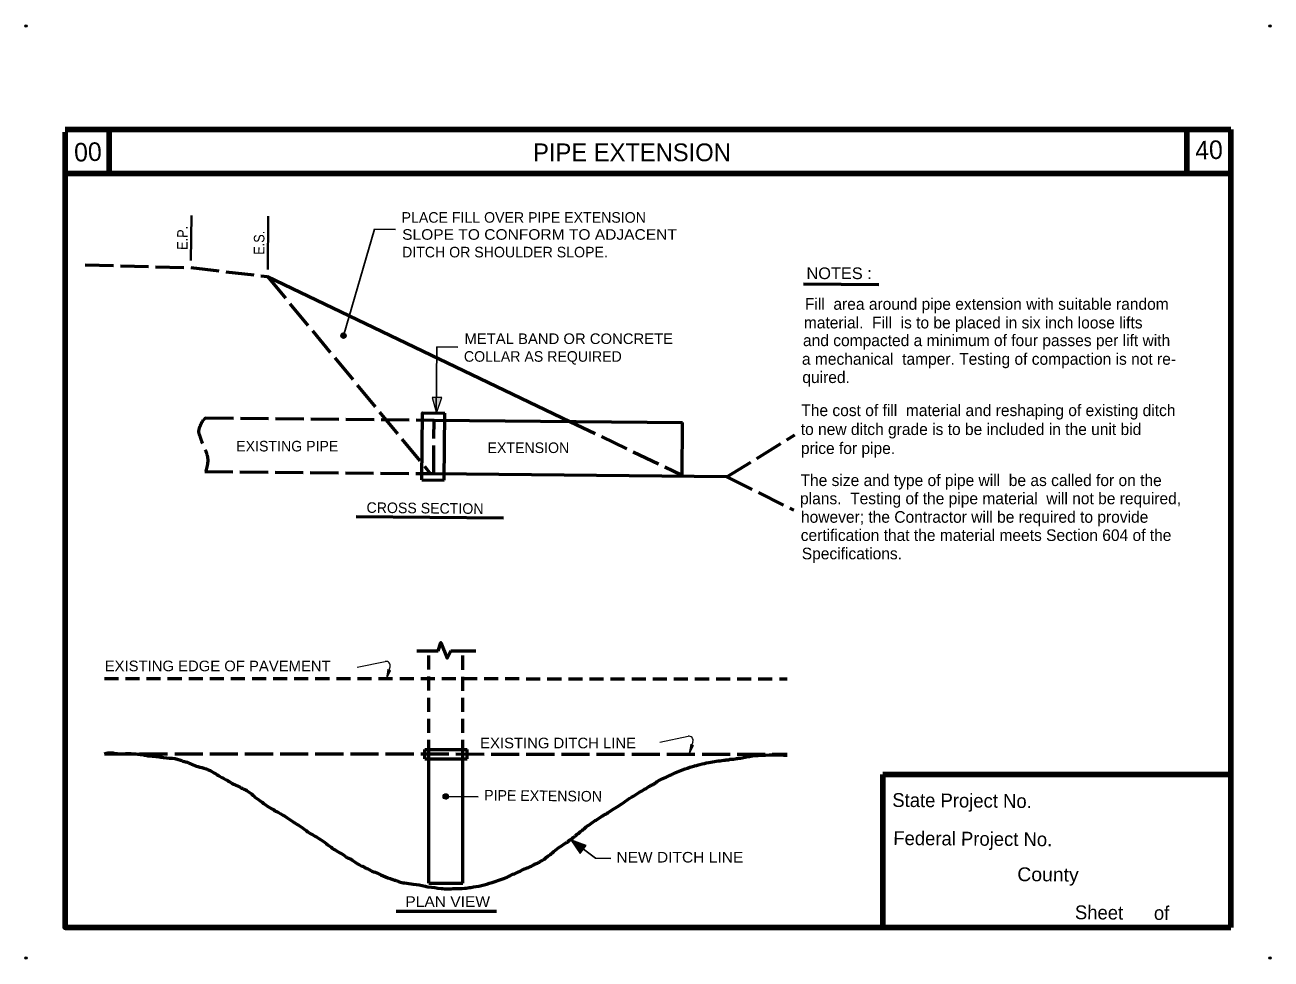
# Model space of a CAD drawing. Extents: x -8731 to 5746, y -62836 to -56618.
# Drawn here: x 4151 to 5746, y -62836 to -61640 of the extents above; entities that cross this region are included whole.
import ezdxf
from ezdxf.enums import TextEntityAlignment as Align

# ---------------------------------------------------------------- set-up
doc = ezdxf.new("R2010")
doc.units = 0
doc.header["$LTSCALE"] = 6
doc.header["$PDMODE"] = 32
doc.header["$PDSIZE"] = 3
doc.linetypes.add('LONG_DASHED', pattern=[7.5, 6, -1.5])
doc.linetypes.add('MEDIUM_DASHED', pattern=[4.5, 3, -1.5])
doc.layers.add('1', color=7, linetype='Continuous', lineweight=13)
doc.layers.add('3', color=7, linetype='Continuous', lineweight=53)

msp = doc.modelspace()

# ---------------------------------------------------------------- hatches: boundary and pattern name
at = {"layer": '1'}
for points in [[(4678.14, -62136.9), (4685.04, -62116.9), (4672.54, -62116.9)], [(4850.28, -62683), (4862.14, -62700.52), (4869.64, -62690.52)]]:
    msp.add_hatch(color=256, dxfattribs=at).paths.add_polyline_path(points)

# ---------------------------------------------------------------- linework, layer by layer
at = {"layer": '1', "lineweight": 100}
for p, q in [((5694.98, -61773.8), (4202.74, -61773.8)), ((4258.98, -61777.3), (4258.98, -61830.06)), ((5638.72, -61773.8), (5638.72, -61830.06)), ((5694.98, -61773.8), (5694.98, -62795.24)), ((5694.98, -61830.06), (4202.74, -61830.06)), ((5249.26, -62599.56), (5694.98, -62599.56)), ((5249.26, -62599.56), (5249.26, -62795.24)), ((5694.98, -62795.24), (5054.82, -62795.24))]:
    msp.add_line(p, q, dxfattribs=at)
at = {"layer": '1'}
for p, q in [((4555.76, -62037.72), (4559.12, -62034.36)), ((4555.76, -62037.28), (4558.68, -62034.36)), ((4555.76, -62038.16), (4559.4, -62034.36)), ((4555.76, -62038.44), (4559.84, -62034.36)), ((4555.76, -62038.88), (4560.28, -62034.52)), ((4555.9, -62036.7), (4557.94, -62034.52)), ((4556.06, -62039.04), (4560.42, -62034.66)), ((4556.2, -62039.46), (4560.72, -62034.8)), ((4556.34, -62039.76), (4561.14, -62034.96)), ((4556.5, -62040.04), (4561.3, -62035.24)), ((4556.64, -62040.34), (4561.58, -62035.4)), ((4557.08, -62040.48), (4561.88, -62035.68)), ((4557.22, -62040.78), (4562.02, -62035.82)), ((4557.5, -62040.92), (4562.18, -62036.26)), ((4557.94, -62040.92), (4562.46, -62036.56)), ((4558.38, -62041.06), (4562.46, -62036.84)), ((4558.68, -62041.2), (4562.46, -62037.28)), ((4558.98, -62041.2), (4562.6, -62037.56)), ((4559.4, -62041.2), (4562.46, -62038.16)), ((4559.84, -62041.2), (4562.46, -62038.6)), ((4560.28, -62041.06), (4562.46, -62039.04)), ((4576.42, -62462.14), (4612.5, -62454.86)), ((4614.1, -62477.12), (4618.92, -62461.7)), ((4616, -62465.2), (4614.1, -62477.12)), ((4616, -62465.34), (4614.1, -62476.98)), ((4614.1, -62477.12), (4619.34, -62466.5)), ((4614.1, -62476.98), (4619.34, -62466.5)), ((4616, -62465.34), (4614.26, -62476.68)), ((4616, -62465.64), (4614.26, -62476.26)), ((4614.26, -62476.68), (4619.34, -62466.64)), ((4614.26, -62476.26), (4619.06, -62466.64)), ((4616, -62465.64), (4614.54, -62476.12)), ((4616, -62465.64), (4614.54, -62476.12)), ((4616, -62465.78), (4614.54, -62475.68)), ((4616, -62465.78), (4614.54, -62475.82)), ((4614.54, -62476.12), (4619.06, -62466.64)), ((4614.54, -62475.82), (4619.06, -62466.94)), ((4614.54, -62475.68), (4618.92, -62466.94)), ((4616, -62466.08), (4614.7, -62475.24)), ((4616.3, -62466.08), (4614.7, -62474.94)), ((4614.7, -62475.24), (4618.92, -62466.94)), ((4614.7, -62474.94), (4618.62, -62466.94)), ((4616.3, -62466.22), (4614.98, -62474.8)), ((4616.3, -62466.22), (4614.98, -62474.36)), ((4616.3, -62466.5), (4614.98, -62474.08)), ((4614.98, -62474.8), (4618.62, -62467.08)), ((4614.98, -62474.36), (4618.62, -62467.08)), ((4614.98, -62474.08), (4618.48, -62467.08)), ((4616.3, -62466.5), (4615.14, -62473.92)), ((4616.3, -62466.64), (4615.14, -62473.64)), ((4616.3, -62466.64), (4615.14, -62473.2)), ((4615.14, -62473.92), (4618.48, -62467.38)), ((4615.14, -62473.64), (4618.18, -62467.38)), ((4615.14, -62473.2), (4618.18, -62467.38)), ((4616.3, -62466.94), (4615.42, -62473.06)), ((4616.44, -62466.94), (4615.42, -62472.62)), ((4616.3, -62466.94), (4615.42, -62472.62)), ((4615.42, -62473.06), (4618.18, -62467.52)), ((4615.42, -62472.62), (4618.04, -62467.52)), ((4616.44, -62467.08), (4615.58, -62472.32)), ((4616.44, -62467.08), (4615.58, -62472.18)), ((4616.44, -62467.38), (4615.58, -62471.88)), ((4615.58, -62472.32), (4618.04, -62467.52)), ((4615.58, -62472.18), (4617.74, -62467.52)), ((4615.58, -62471.88), (4617.74, -62467.82)), ((4616.44, -62467.38), (4615.86, -62471.74)), ((4616.44, -62467.52), (4615.86, -62471.32)), ((4615.86, -62471.74), (4617.74, -62467.82)), ((4615.86, -62471.32), (4617.6, -62467.82)), ((4616.74, -62468.4), (4616, -62465.2)), ((4616.44, -62467.52), (4616, -62471.02)), ((4616.44, -62467.82), (4616, -62470.88)), ((4616.44, -62467.82), (4616, -62470.44)), ((4616, -62471.02), (4617.6, -62467.96)), ((4616, -62470.88), (4617.32, -62467.96)), ((4616, -62470.44), (4617.32, -62467.96)), ((4616.74, -62467.82), (4616.3, -62470.14)), ((4616.3, -62470.14), (4617.32, -62467.96)), ((4616.74, -62467.96), (4616.3, -62470)), ((4616.3, -62470), (4617.18, -62468.24)), ((4616.74, -62467.96), (4616.44, -62469.72)), ((4616.44, -62469.72), (4617.18, -62468.24)), ((4616.44, -62469.28), (4616.88, -62468.24)), ((4616.74, -62468.24), (4616.44, -62469.28)), ((4616.44, -62469.12), (4616.88, -62468.4)), ((4619.34, -62466.5), (4616.74, -62468.4)), ((4616.74, -62468.84), (4616.88, -62468.4)), ((4616.74, -62468.4), (4616.74, -62468.84)), ((4616.74, -62468.4), (4616.74, -62468.84)), ((4964.04, -62557.88), (5000.12, -62550.6)), ((5001.72, -62572.86), (5006.52, -62557.44)), ((5003.62, -62560.94), (5001.72, -62572.86)), ((5003.62, -62561.08), (5001.72, -62572.72)), ((5001.72, -62572.86), (5006.96, -62562.24)), ((5001.72, -62572.72), (5006.96, -62562.24)), ((5003.62, -62561.08), (5001.86, -62572.44)), ((5003.62, -62561.36), (5001.86, -62572)), ((5001.86, -62572.44), (5006.96, -62562.4)), ((5001.86, -62572), (5006.66, -62562.4)), ((5003.62, -62561.36), (5002.16, -62571.84)), ((5003.62, -62561.36), (5002.16, -62571.84)), ((5003.62, -62561.52), (5002.16, -62571.4)), ((5003.62, -62561.52), (5002.16, -62571.56)), ((5002.16, -62571.84), (5006.66, -62562.4)), ((5002.16, -62571.56), (5006.66, -62562.68)), ((5002.16, -62571.4), (5006.52, -62562.68)), ((5003.62, -62561.8), (5002.3, -62570.98)), ((5003.9, -62561.8), (5002.3, -62570.68)), ((5002.3, -62570.98), (5006.52, -62562.68)), ((5002.3, -62570.68), (5006.24, -62562.68)), ((5003.9, -62561.96), (5002.6, -62570.54)), ((5003.9, -62561.96), (5002.6, -62570.1)), ((5003.9, -62562.24), (5002.6, -62569.8)), ((5002.6, -62570.54), (5006.24, -62562.84)), ((5002.6, -62570.1), (5006.24, -62562.84)), ((5002.6, -62569.8), (5006.1, -62562.84)), ((5003.9, -62562.24), (5002.74, -62569.66)), ((5003.9, -62562.4), (5002.74, -62569.38)), ((5003.9, -62562.4), (5002.74, -62568.94)), ((5002.74, -62569.66), (5006.1, -62563.12)), ((5002.74, -62569.38), (5005.8, -62563.12)), ((5002.74, -62568.94), (5005.8, -62563.12)), ((5003.9, -62562.68), (5003.04, -62568.8)), ((5004.06, -62562.68), (5003.04, -62568.36)), ((5003.9, -62562.68), (5003.04, -62568.36)), ((5003.04, -62568.8), (5005.8, -62563.26)), ((5003.04, -62568.36), (5005.66, -62563.26)), ((5004.06, -62562.84), (5003.18, -62568.06)), ((5004.06, -62562.84), (5003.18, -62567.92)), ((5004.06, -62563.12), (5003.18, -62567.64)), ((5003.18, -62568.06), (5005.66, -62563.26)), ((5003.18, -62567.92), (5005.36, -62563.26)), ((5003.18, -62567.64), (5005.36, -62563.56)), ((5004.06, -62563.12), (5003.46, -62567.48)), ((5004.06, -62563.26), (5003.46, -62567.04)), ((5003.46, -62567.48), (5005.36, -62563.56)), ((5003.46, -62567.04), (5005.22, -62563.56)), ((5004.34, -62564.14), (5003.62, -62560.94)), ((5004.06, -62563.26), (5003.62, -62566.76)), ((5004.06, -62563.56), (5003.62, -62566.6)), ((5004.06, -62563.56), (5003.62, -62566.18)), ((5003.62, -62566.76), (5005.22, -62563.7)), ((5003.62, -62566.6), (5004.92, -62563.7)), ((5003.62, -62566.18), (5004.92, -62563.7)), ((5004.34, -62563.56), (5003.9, -62565.88)), ((5003.9, -62565.88), (5004.92, -62563.7)), ((5004.34, -62563.7), (5003.9, -62565.74)), ((5003.9, -62565.74), (5004.78, -62564)), ((5004.34, -62563.7), (5004.06, -62565.44)), ((5004.06, -62565.44), (5004.78, -62564)), ((5004.06, -62565), (5004.5, -62564)), ((5004.34, -62564), (5004.06, -62565)), ((5004.06, -62564.86), (5004.5, -62564.14)), ((5006.96, -62562.24), (5004.34, -62564.14)), ((5004.34, -62564.58), (5004.5, -62564.14)), ((5004.34, -62564.14), (5004.34, -62564.58)), ((5004.34, -62564.14), (5004.34, -62564.58)), ((4686.58, -62627.44), (4689.92, -62624.08)), ((4686.58, -62627), (4689.48, -62624.08)), ((4686.58, -62627.86), (4690.22, -62624.08)), ((4686.58, -62628.16), (4690.64, -62624.08)), ((4686.58, -62628.6), (4691.08, -62624.24)), ((4686.72, -62626.4), (4688.76, -62624.24)), ((4686.86, -62628.74), (4691.22, -62624.38)), ((4687.02, -62629.18), (4691.52, -62624.52)), ((4687.16, -62629.46), (4691.96, -62624.66)), ((4687.3, -62629.76), (4692.1, -62624.96)), ((4687.44, -62630.04), (4692.38, -62625.1)), ((4687.88, -62630.2), (4692.68, -62625.4)), ((4688.02, -62630.48), (4692.82, -62625.54)), ((4688.32, -62630.64), (4692.98, -62625.98)), ((4688.76, -62630.64), (4693.26, -62626.26)), ((4689.18, -62630.78), (4693.26, -62626.56)), ((4689.48, -62630.92), (4693.26, -62627)), ((4689.78, -62630.92), (4693.42, -62627.28)), ((4690.22, -62630.92), (4693.26, -62627.86)), ((4690.64, -62630.92), (4693.26, -62628.3)), ((4691.08, -62630.78), (4693.26, -62628.74))]:
    msp.add_line(p, q, dxfattribs=at)
at = {"layer": '1', "lineweight": 100}
msp.add_lwpolyline([(4202.74, -61777.3), (4202.74, -62795.24), (5693.5, -62795.24)], dxfattribs=at)
at = {"layer": '1'}
for points in [[(4678.14, -62136.9), (4685.04, -62116.9), (4672.54, -62116.9)], [(4850.28, -62683), (4862.14, -62700.52), (4869.64, -62690.52)]]:
    msp.add_lwpolyline(points, close=True, dxfattribs=at)
for points in [[(4616.74, -62468.68), (4616.74, -62468.4), (4614.1, -62477.12)], [(5004.34, -62564.44), (5004.34, -62564.14), (5001.72, -62572.86)]]:
    msp.add_lwpolyline(points, dxfattribs=at)
for centre in [(4559.11, -62037.86), (4689.92, -62627.57)]:
    msp.add_circle(centre, 3.42, dxfattribs=at)
for centre in [(4613.54, -62460.13), (5001.15, -62555.87)]:
    msp.add_arc(centre, 5.46, 342.9622, 101.31006, dxfattribs=at)
for p in [(4152.8, -61641.6), (5744.9, -61641.6), (4152.8, -62834.2), (5744.9, -62834.2)]:
    msp.add_point(p, dxfattribs=at)
at = {"layer": '3', "lineweight": 40}
for p, q in [((4363.86, -61941.68), (4364.44, -61883.92)), ((4462.06, -61953.18), (4462.64, -61884.94))]:
    msp.add_line(p, q, dxfattribs=at)
at = {"layer": '3', "lineweight": 25}
for p, q in [((4559.12, -62037.86), (4598.84, -61901.52)), ((4598.84, -61901.52), (4625.74, -61901.82)), ((4689.92, -62627.58), (4731.38, -62628))]:
    msp.add_line(p, q, dxfattribs=at)
at = {"layer": '3'}
for p, q in [((4461.92, -61962.2), (4848.8, -62147.56)), ((5147.88, -61971.4), (5244.2, -61972.28)), ((4687.88, -62222.8), (4688.76, -62136.96)), ((4675.08, -62145.96), (4993, -62148.88)), ((4992.42, -62217.4), (4993, -62148.88)), ((4659.5, -62222.5), (4687.88, -62222.8)), ((4674.5, -62214.36), (5049.88, -62218)), ((4575.12, -62269.06), (4763.98, -62270.96)), ((4652.82, -62441.04), (4680.18, -62441.04)), ((4696.62, -62441.04), (4728.34, -62441.04)), ((4663.3, -62567.48), (4717.26, -62567.48)), ((4663.3, -62579.56), (4663.3, -62567.48)), ((4668.24, -62738.74), (4668.24, -62573.16)), ((4711.74, -62738.74), (4711.74, -62573.3)), ((4717.26, -62579.56), (4717.26, -62567.48)), ((4663.3, -62579.56), (4717.26, -62579.56)), ((4668.24, -62738.74), (4711.74, -62738.74)), ((4626.62, -62774.24), (4754.82, -62774.24))]:
    msp.add_line(p, q, dxfattribs=at)
at = {"layer": '3', "linetype": 'LONG_DASHED'}
for p, q in [((4382.18, -62143.06), (4675.08, -62145.82)), ((4674.5, -62214.36), (4675.08, -62145.82)), ((4848.8, -62147.56), (4991.68, -62215.96)), ((5049.88, -62218.58), (5136.74, -62164.88)), ((4381.6, -62211.6), (4674.5, -62214.36)), ((5049.88, -62218.58), (5135.58, -62261.2)), ((4252.98, -62573), (5126.86, -62573.44))]:
    msp.add_line(p, q, dxfattribs=at)
at = {"layer": '3', "linetype": 'MEDIUM_DASHED'}
for p, q in [((4668.24, -62573.16), (4668.24, -62441.04)), ((4711.74, -62573.3), (4711.74, -62441.04)), ((4252.98, -62476.54), (5126.86, -62476.98))]:
    msp.add_line(p, q, dxfattribs=at)
at = {"layer": '3', "linetype": 'LONG_DASHED'}
msp.add_lwpolyline([(4228.54, -61947.22), (4363.7, -61950.72), (4461.92, -61962.2), (4670.14, -62214.2)], dxfattribs=at)
at = {"layer": '3', "lineweight": 25}
for points in [[(4677.84, -62136.8), (4678.72, -62052.28), (4705.62, -62052.56)], [(4849.82, -62682.72), (4881.82, -62706.72), (4901.48, -62706.88)]]:
    msp.add_lwpolyline(points, dxfattribs=at)
at = {"layer": '3'}
for points in [[(4659.5, -62222.5), (4660.38, -62136.66), (4688.76, -62136.96)], [(4680.18, -62441.04), (4683.66, -62430.72), (4691.96, -62450.64), (4696.62, -62441.04)]]:
    msp.add_lwpolyline(points, dxfattribs=at)
at = {"layer": '3', "linetype": 'LONG_DASHED'}
msp.add_spline([(4382.18, -62143.06), (4381.02, -62144.66), (4379.28, -62146.26), (4376.5, -62151.06), (4374.9, -62154.56), (4373.9, -62157.9), (4373.6, -62161.1), (4375.06, -62166.2), (4377.82, -62174.2), (4381.3, -62181.92), (4384.38, -62190.64), (4385.24, -62195.44), (4385.24, -62199.22), (4384.52, -62204.32), (4382.78, -62211.44)], degree=3, dxfattribs=at)
at = {"layer": '3'}
for points in [[(4252.98, -62573), (4255.74, -62572.14), (4258.94, -62571.7), (4262.44, -62571.7), (4264.9, -62572.14), (4282.52, -62572.72), (4286.74, -62572.72), (4295.62, -62573.44), (4302.9, -62574.32), (4305.5, -62574.9), (4317.58, -62576.08), (4325.14, -62577.08), (4328.78, -62577.82), (4343.18, -62579.12), (4349.02, -62580.58), (4355.12, -62582.76), (4356.86, -62583.2), (4372.58, -62589.32), (4375.06, -62589.88), (4395.58, -62598.62), (4400.38, -62601.68), (4411.58, -62607.78), (4414.78, -62609.82), (4419.58, -62612.44), (4427, -62615.8), (4428.6, -62616.8), (4431.66, -62618.12), (4436.02, -62620.6), (4441.26, -62624.38), (4445.78, -62628.3), (4450.72, -62631.94), (4467.3, -62643.28), (4469.34, -62644.44), (4471.38, -62646.06), (4473.12, -62646.92), (4494.66, -62660.02), (4501.5, -62664.38), (4511.24, -62671.08), (4513.14, -62672.68), (4519.82, -62676.76), (4539.32, -62689.7), (4544.56, -62693.64), (4552.14, -62698.28), (4561.14, -62703.96), (4564.2, -62706.14), (4567.12, -62707.16), (4571.34, -62709.92), (4582.68, -62716.62), (4586.02, -62718.22), (4587.78, -62719.24), (4589.66, -62719.96), (4595.34, -62723.02), (4603.64, -62726.08), (4606.84, -62727.82), (4618.78, -62732.76), (4623.14, -62734.22), (4627.06, -62735.4), (4630.42, -62736.84), (4637.24, -62738.3), (4648.46, -62739.76), (4663.44, -62742.38), (4665.62, -62742.96), (4667.66, -62743.24), (4683.94, -62745.28), (4692.68, -62745.72), (4701.12, -62745.44), (4714.36, -62745), (4721.94, -62743.98), (4735.9, -62741.5), (4749.42, -62737.56), (4759.32, -62734.36), (4768.78, -62730.74), (4774.3, -62727.96), (4781.3, -62725.06), (4789.14, -62721.12), (4795.7, -62718.36), (4797.44, -62717.64), (4799.62, -62716.62), (4802.54, -62714.88), (4807.34, -62712.84), (4810.82, -62710.94), (4818.1, -62706.28), (4819.86, -62704.68), (4821.46, -62703.68), (4826.54, -62699.6), (4843.28, -62687.38), (4846.18, -62685.48), (4849.1, -62683.16), (4850.7, -62682.28), (4853.18, -62680.1), (4855.94, -62678.06), (4858.12, -62676.02), (4859.72, -62675.16), (4861.18, -62673.7), (4863.78, -62671.66), (4868.3, -62667.88), (4874.86, -62662.92)], [(4874.86, -62662.92), (4881.4, -62658.42), (4883.72, -62657.12), (4891.14, -62652.16), (4894.5, -62650.42), (4899.14, -62647.36), (4915.44, -62636.88), (4924.9, -62630.2), (4935.52, -62623.8), (4937.86, -62622.2), (4944.54, -62618.4), (4951.96, -62613.76), (4954.14, -62612.74), (4958.5, -62610.12), (4960.54, -62608.52), (4970.14, -62603.72), (4984.56, -62597.02), (4993.14, -62593.52), (5005.8, -62589.16), (5009.44, -62588.14), (5015.1, -62586.54), (5026.9, -62584.08), (5036.22, -62582.48), (5045.82, -62581.3), (5047.7, -62581.02), (5053.22, -62580.28), (5054.98, -62579.84), (5058.32, -62579.7), (5062.26, -62578.98), (5067.2, -62578.4), (5075.06, -62576.94), (5089.9, -62575.04), (5126.86, -62574.6)]]:
    msp.add_spline(points, degree=3, dxfattribs=at)

# ---------------------------------------------------------------- texts
at = {"layer": '1'}
for s, height, rotation, p in [('00', 23.78, 2.121, (4214.7, -61815.18)), ('40', 23.78, 2.121, (5649.7, -61812.68)), ('State Project No.', 17.66, 359.537, (5261.52, -62640.92)), ('Federal Project No.', 17.66, 359.537, (5262.78, -62689.68)), ('Sheet      of', 17.66, 359.537, (5495.28, -62784.68))]:
    msp.add_text(s, height=height, rotation=rotation, dxfattribs=at).set_placement(p)
at = {"layer": '1', "width": 1.05}
msp.add_text('County', height=17.66, rotation=359.537, dxfattribs=at).set_placement((5421.52, -62735.92))
at = {"layer": '3'}
for s, height, p in [('PIPE EXTENSION ', 22.7, (4932.53, -61814.52)), ('EXISTING PIPE', 13.53, (4487.15, -62185.98)), ('EXTENSION', 13.53, (4795.75, -62188.02))]:
    msp.add_text(s, height=height, dxfattribs=at).set_placement(p, align=Align.CENTER)
for s, height, p in [('PLACE FILL OVER PIPE EXTENSION', 13.53, (4633.46, -61893.24)), ('DITCH OR SHOULDER SLOPE.', 13.53, (4634.04, -61937.62)), ('Fill  area around pipe extension with suitable random', 14.88, (5149.7, -62004.68)), ('material.  Fill  is to be placed in six inch loose lifts', 14.88, (5148.34, -62028.54)), ('and compacted a minimum of four passes per lift with', 14.88, (5147.26, -62051.22)), ('COLLAR AS REQUIRED', 13.53, (4713.2, -62071.18)), ('a mechanical  tamper. Testing of compaction is not re-', 14.88, (5145.88, -62075.06)), ('quired.', 14.88, (5146.42, -62098.44)), ('The cost of fill  material and reshaping of existing ditch', 14.88, (5145.1, -62140.78)), ('to new ditch grade is to be included in the unit bid', 14.88, (5144.42, -62164.96)), ('price for pipe.', 14.88, (5144.64, -62189.28)), ('The size and type of pipe will  be as called for on the ', 14.88, (5144.1, -62230.3)), ('plans.  Testing of the pipe material  will not be required,', 14.88, (5143.46, -62253.56)), ('however; the Contractor will be required to provide', 14.88, (5144.68, -62277.26)), ('certification that the material meets Section 604 of the', 14.88, (5144.34, -62300.58)), ('Specifications.', 14.88, (5145.7, -62324.08))]:
    msp.add_text(s, height=height, dxfattribs=at).set_placement(p)
at = {"layer": '3', "width": 0.9}
for s, rotation, p in [('E.P.', 89.423, (4359.65, -61912.71)), ('E.S.', 89.511, (4457.85, -61918.97))]:
    msp.add_text(s, height=13.53, rotation=rotation, dxfattribs=at).set_placement(p, align=Align.CENTER)
at = {"layer": '3'}
for s, height, width, p in [('SLOPE TO CONFORM TO ADJACENT', 13.53, 1.1, (4634.18, -61915.06)), ('NOTES :', 14.88, 1.05, (5151.7, -61965.4)), ('METAL BAND OR CONCRETE', 13.53, 1.05, (4713.92, -62048.48)), ('NEW DITCH LINE', 13.53, 1.1, (4908.32, -62712.12)), ('PLAN VIEW', 13.53, 1.1, (4638.26, -62768.86))]:
    msp.add_text(s, height=height, dxfattribs=dict(at, width=width)).set_placement(p)
for s, rotation, p in [('CROSS SECTION', 359.426, (4588.5, -62264.56)), ('PIPE EXTENSION', 359.397, (4739.1, -62632.68))]:
    msp.add_text(s, height=13.53, rotation=rotation, dxfattribs=at).set_placement(p)
at = {"layer": '3', "width": 1.05}
for s, p in [('EXISTING EDGE OF PAVEMENT', (4253.42, -62467.24)), ('EXISTING DITCH LINE', (4734, -62565.88))]:
    msp.add_text(s, height=13.53, rotation=359.971, dxfattribs=at).set_placement(p)

doc.saveas('drawing.dxf')
